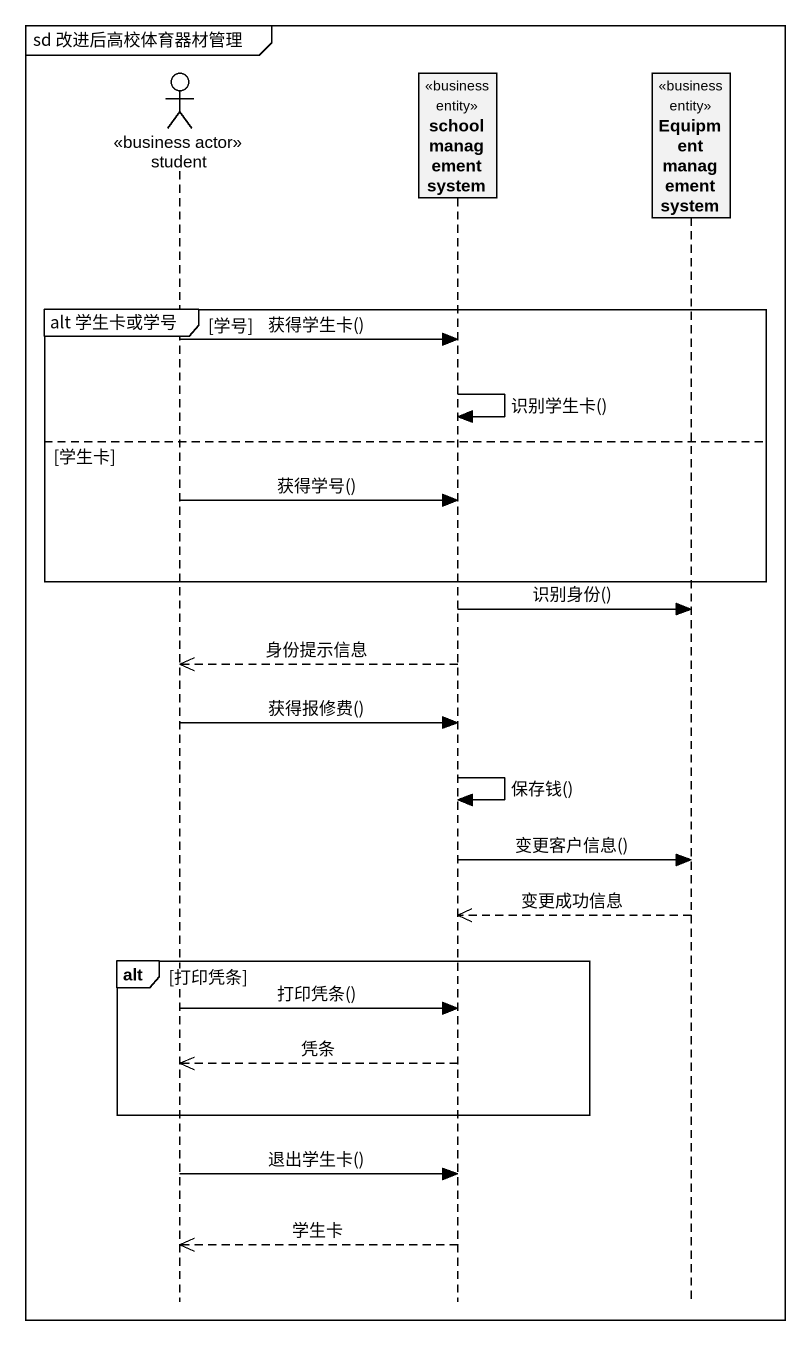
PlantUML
@startuml
mainframe sd 改进后高校体育器材管理
hide footbox
actor student <<business actor>>
participant "school management system" as school_management_system <<business entity>>
participant "Equipment management system" as Equipment_management_system <<business entity>>

group alt 学生卡或学号 [学号]
  student -> school_management_system : 获得学生卡()
  school_management_system -> school_management_system : 识别学生卡()
else 学生卡
  student -> school_management_system : 获得学号()
end
school_management_system -> Equipment_management_system : 识别身份()
school_management_system -->> student : 身份提示信息
student -> school_management_system : 获得报修费()
school_management_system -> school_management_system : 保存钱()
school_management_system -> Equipment_management_system : 变更客户信息()
Equipment_management_system -->> school_management_system : 变更成功信息
alt 打印凭条
  student -> school_management_system : 打印凭条()
  school_management_system -->> student : 凭条
end
student -> school_management_system : 退出学生卡()
school_management_system -->> student : 学生卡
@enduml
